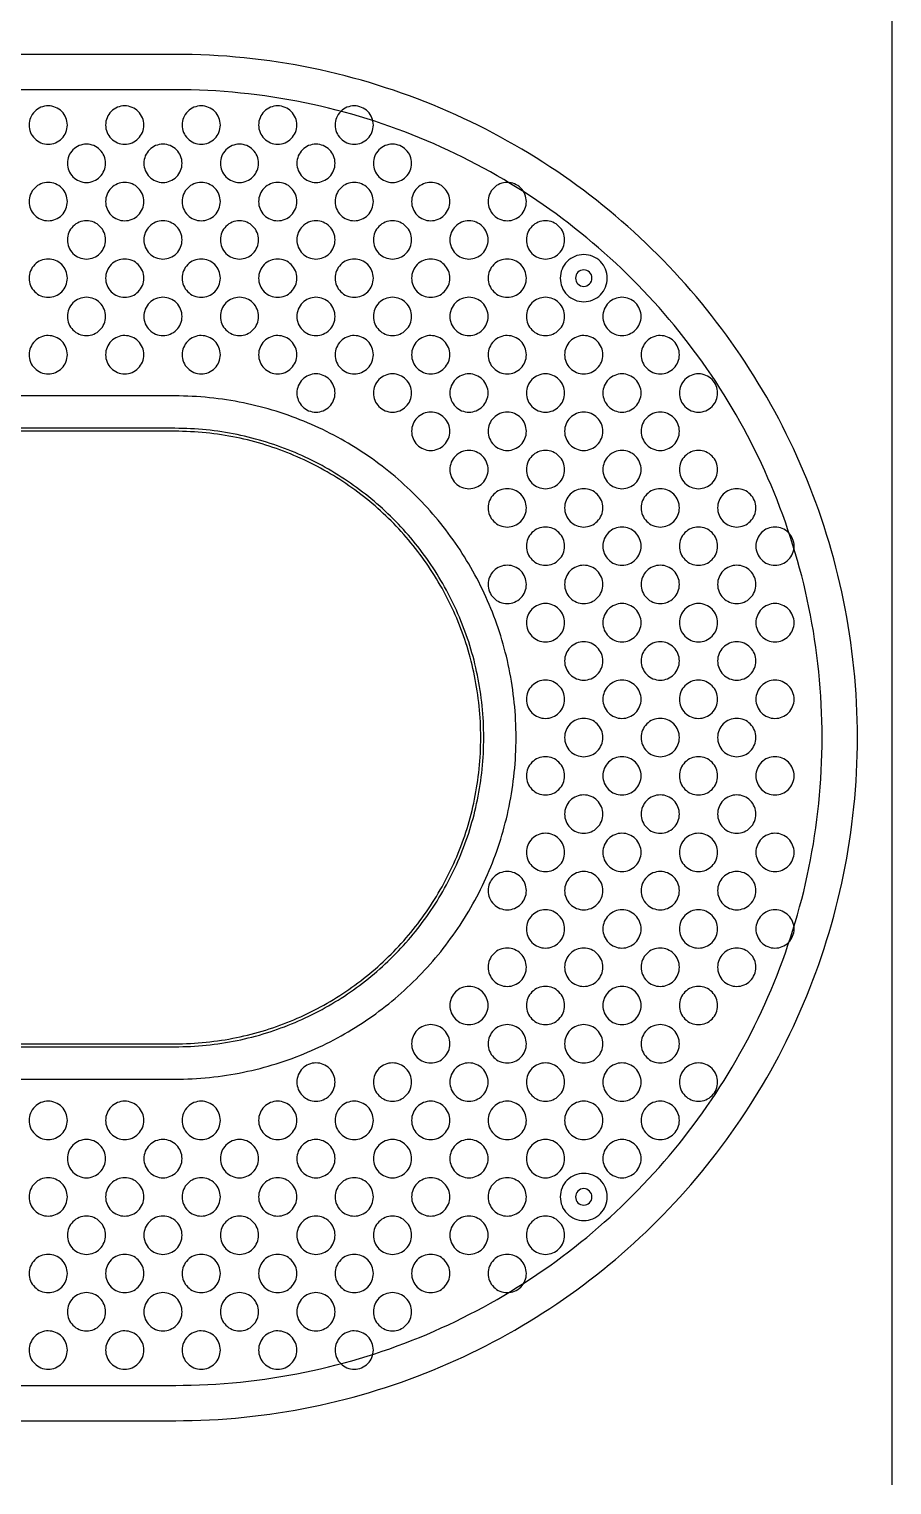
# Model space of a CAD drawing. Extents: x 1 to 174, y -78 to 96.
# Drawn here: x 19.4 to 37.72, y -0.3 to 30.6 of the extents above; entities that cross this region are included whole.
import ezdxf

# ---------------------------------------------------------------- set-up
doc = ezdxf.new("R2010")
doc.units = 0
doc.layers.add('LAYER_1', color=7, linetype='CONTINUOUS')
doc.layers.add('MOUNTINGHOLES', color=1, linetype='CONTINUOUS')

msp = doc.modelspace()

# ---------------------------------------------------------------- linework, layer by layer
at = {"layer": 'LAYER_1'}
for points in [[(15.464, 1.062), (22.515, 1.062), (22.675, 1.063), (22.86, 1.066), (23.044, 1.072), (23.229, 1.08), (23.413, 1.091), (23.596, 1.103), (23.779, 1.119), (23.962, 1.136), (24.144, 1.156), (24.326, 1.178), (24.507, 1.202), (24.687, 1.228), (24.867, 1.257), (25.047, 1.288), (25.225, 1.321), (25.403, 1.356), (25.58, 1.393), (25.757, 1.433), (25.932, 1.475), (26.107, 1.518), (26.281, 1.564), (26.454, 1.612), (26.627, 1.662), (26.798, 1.715), (26.969, 1.769), (27.138, 1.825), (27.307, 1.883), (27.475, 1.944), (27.642, 2.006), (27.807, 2.07), (27.972, 2.136), (28.136, 2.204), (28.298, 2.274), (28.46, 2.346), (28.621, 2.42), (28.78, 2.495), (28.938, 2.573), (29.095, 2.652), (29.251, 2.733), (29.406, 2.816), (29.56, 2.901), (29.713, 2.987), (29.864, 3.076), (30.014, 3.166), (30.163, 3.257), (30.31, 3.351), (30.457, 3.446), (30.602, 3.543), (30.746, 3.641), (30.888, 3.741), (31.03, 3.843), (31.17, 3.946), (31.308, 4.051), (31.445, 4.158), (31.581, 4.266), (31.716, 4.376), (31.849, 4.487), (31.981, 4.6), (32.111, 4.714), (32.24, 4.83), (32.368, 4.947), (32.494, 5.066), (32.619, 5.187), (32.742, 5.308), (32.864, 5.432), (32.985, 5.557), (33.103, 5.683), (33.221, 5.81), (33.337, 5.939), (33.451, 6.07), (33.564, 6.202), (33.675, 6.335), (33.785, 6.469), (33.893, 6.605), (34, 6.743), (34.105, 6.881), (34.208, 7.021), (34.31, 7.162), (34.41, 7.305), (34.508, 7.449), (34.605, 7.594), (34.7, 7.74), (34.793, 7.888), (34.885, 8.037), (34.975, 8.187), (35.063, 8.338), (35.15, 8.491), (35.235, 8.645), (35.317, 8.799), (35.399, 8.955), (35.478, 9.113), (35.555, 9.271), (35.631, 9.43), (35.705, 9.591), (35.777, 9.752), (35.847, 9.915), (35.915, 10.079), (35.981, 10.244), (36.045, 10.409), (36.107, 10.576), (36.167, 10.744), (36.226, 10.913), (36.282, 11.082), (36.336, 11.253), (36.388, 11.424), (36.438, 11.597), (36.486, 11.77), (36.532, 11.944), (36.576, 12.119), (36.618, 12.294), (36.657, 12.471), (36.695, 12.648), (36.73, 12.826), (36.763, 13.004), (36.794, 13.184), (36.823, 13.363), (36.849, 13.544), (36.873, 13.725), (36.895, 13.907), (36.915, 14.089), (36.932, 14.271), (36.947, 14.455), (36.96, 14.638), (36.971, 14.822), (36.979, 15.007), (36.985, 15.191), (36.988, 15.376), (36.989, 15.562), (36.988, 15.747), (36.985, 15.932), (36.979, 16.117), (36.971, 16.301), (36.96, 16.485), (36.947, 16.669), (36.932, 16.852), (36.915, 17.034), (36.895, 17.217), (36.873, 17.398), (36.849, 17.579), (36.823, 17.76), (36.794, 17.94), (36.763, 18.119), (36.73, 18.298), (36.695, 18.475), (36.657, 18.653), (36.618, 18.829), (36.576, 19.005), (36.532, 19.179), (36.486, 19.354), (36.438, 19.527), (36.388, 19.699), (36.336, 19.871), (36.282, 20.041), (36.226, 20.211), (36.167, 20.379), (36.107, 20.547), (36.045, 20.714), (35.981, 20.88), (35.915, 21.044), (35.847, 21.208), (35.777, 21.371), (35.705, 21.532), (35.631, 21.693), (35.555, 21.852), (35.478, 22.011), (35.399, 22.168), (35.317, 22.324), (35.235, 22.479), (35.15, 22.632), (35.063, 22.785), (34.975, 22.936), (34.885, 23.086), (34.793, 23.235), (34.7, 23.383), (34.605, 23.529), (34.508, 23.674), (34.41, 23.818), (34.31, 23.961), (34.208, 24.102), (34.105, 24.242), (34, 24.381), (33.893, 24.518), (33.785, 24.654), (33.675, 24.788), (33.564, 24.922), (33.451, 25.053), (33.337, 25.184), (33.221, 25.313), (33.103, 25.441), (32.985, 25.567), (32.864, 25.691), (32.742, 25.815), (32.619, 25.937), (32.494, 26.057), (32.368, 26.176), (32.24, 26.293), (32.111, 26.409), (31.981, 26.524), (31.849, 26.636), (31.716, 26.748), (31.581, 26.857), (31.445, 26.965), (31.308, 27.072), (31.17, 27.177), (31.03, 27.28), (30.888, 27.382), (30.746, 27.482), (30.602, 27.581), (30.457, 27.677), (30.31, 27.773), (30.163, 27.866), (30.014, 27.958), (29.864, 28.048), (29.713, 28.136), (29.56, 28.222), (29.406, 28.307), (29.251, 28.39), (29.095, 28.471), (28.938, 28.55), (28.78, 28.628), (28.621, 28.703), (28.46, 28.777), (28.298, 28.849), (28.136, 28.919), (27.972, 28.987), (27.807, 29.053), (27.642, 29.117), (27.475, 29.18), (27.307, 29.24), (27.138, 29.298), (26.969, 29.354), (26.798, 29.409), (26.627, 29.461), (26.454, 29.511), (26.281, 29.559), (26.107, 29.605), (25.932, 29.649), (25.757, 29.69), (25.58, 29.73), (25.403, 29.767), (25.225, 29.803), (25.047, 29.836), (24.867, 29.866), (24.687, 29.895), (24.507, 29.922), (24.326, 29.946), (24.144, 29.968), (23.962, 29.987), (23.779, 30.005), (23.596, 30.02), (23.413, 30.033), (23.229, 30.043), (23.044, 30.051), (22.86, 30.057), (22.675, 30.061), (22.515, 30.062), (15.464, 30.062)], [(15.466, 1.812), (22.512, 1.812), (22.665, 1.813), (22.841, 1.816), (23.016, 1.821), (23.191, 1.829), (23.365, 1.839), (23.539, 1.851), (23.713, 1.866), (23.886, 1.882), (24.059, 1.901), (24.231, 1.922), (24.403, 1.944), (24.574, 1.97), (24.745, 1.997), (24.915, 2.026), (25.084, 2.057), (25.253, 2.091), (25.421, 2.126), (25.588, 2.164), (25.754, 2.203), (25.92, 2.245), (26.085, 2.288), (26.249, 2.334), (26.413, 2.381), (26.575, 2.431), (26.737, 2.482), (26.898, 2.536), (27.058, 2.591), (27.217, 2.648), (27.375, 2.707), (27.532, 2.768), (27.688, 2.83), (27.844, 2.895), (27.998, 2.961), (28.151, 3.03), (28.303, 3.099), (28.454, 3.171), (28.604, 3.245), (28.753, 3.32), (28.901, 3.397), (29.048, 3.475), (29.194, 3.556), (29.339, 3.638), (29.482, 3.721), (29.624, 3.807), (29.766, 3.894), (29.906, 3.982), (30.044, 4.072), (30.182, 4.164), (30.318, 4.257), (30.454, 4.352), (30.588, 4.449), (30.72, 4.547), (30.852, 4.646), (30.982, 4.747), (31.111, 4.85), (31.239, 4.954), (31.365, 5.06), (31.49, 5.167), (31.614, 5.275), (31.736, 5.385), (31.857, 5.496), (31.977, 5.609), (32.095, 5.723), (32.212, 5.839), (32.328, 5.956), (32.442, 6.074), (32.554, 6.194), (32.666, 6.315), (32.776, 6.437), (32.884, 6.561), (32.991, 6.686), (33.097, 6.812), (33.201, 6.94), (33.303, 7.069), (33.404, 7.199), (33.504, 7.33), (33.602, 7.463), (33.698, 7.597), (33.793, 7.732), (33.887, 7.869), (33.979, 8.006), (34.069, 8.145), (34.157, 8.285), (34.244, 8.426), (34.33, 8.569), (34.413, 8.712), (34.495, 8.857), (34.575, 9.003), (34.654, 9.149), (34.731, 9.297), (34.806, 9.446), (34.88, 9.596), (34.951, 9.748), (35.021, 9.9), (35.089, 10.053), (35.156, 10.207), (35.22, 10.362), (35.283, 10.519), (35.344, 10.676), (35.403, 10.834), (35.46, 10.993), (35.515, 11.153), (35.569, 11.314), (35.62, 11.475), (35.669, 11.638), (35.717, 11.801), (35.762, 11.966), (35.806, 12.131), (35.848, 12.296), (35.887, 12.463), (35.925, 12.63), (35.96, 12.798), (35.994, 12.967), (36.025, 13.136), (36.054, 13.306), (36.081, 13.477), (36.106, 13.648), (36.129, 13.82), (36.15, 13.992), (36.169, 14.165), (36.185, 14.338), (36.199, 14.511), (36.212, 14.686), (36.222, 14.86), (36.229, 15.035), (36.235, 15.21), (36.238, 15.386), (36.239, 15.562), (36.238, 15.737), (36.235, 15.913), (36.229, 16.088), (36.222, 16.263), (36.212, 16.438), (36.199, 16.612), (36.185, 16.785), (36.169, 16.959), (36.15, 17.131), (36.129, 17.304), (36.106, 17.475), (36.081, 17.647), (36.054, 17.817), (36.025, 17.987), (35.994, 18.156), (35.96, 18.325), (35.925, 18.493), (35.887, 18.66), (35.848, 18.827), (35.806, 18.993), (35.762, 19.158), (35.717, 19.322), (35.669, 19.485), (35.62, 19.648), (35.569, 19.809), (35.515, 19.97), (35.46, 20.13), (35.403, 20.289), (35.344, 20.447), (35.283, 20.605), (35.22, 20.761), (35.156, 20.916), (35.089, 21.07), (35.021, 21.223), (34.951, 21.376), (34.88, 21.527), (34.806, 21.677), (34.731, 21.826), (34.654, 21.974), (34.575, 22.121), (34.495, 22.266), (34.413, 22.411), (34.33, 22.555), (34.244, 22.697), (34.157, 22.838), (34.069, 22.978), (33.979, 23.117), (33.887, 23.254), (33.793, 23.391), (33.698, 23.526), (33.602, 23.66), (33.504, 23.793), (33.404, 23.924), (33.303, 24.054), (33.201, 24.183), (33.097, 24.311), (32.991, 24.437), (32.884, 24.562), (32.776, 24.686), (32.666, 24.808), (32.554, 24.929), (32.442, 25.049), (32.328, 25.167), (32.212, 25.284), (32.095, 25.4), (31.977, 25.514), (31.857, 25.627), (31.736, 25.738), (31.614, 25.848), (31.49, 25.957), (31.365, 26.064), (31.239, 26.169), (31.111, 26.273), (30.982, 26.376), (30.852, 26.477), (30.72, 26.576), (30.588, 26.674), (30.454, 26.771), (30.318, 26.866), (30.182, 26.959), (30.044, 27.051), (29.906, 27.141), (29.766, 27.23), (29.624, 27.317), (29.482, 27.402), (29.339, 27.486), (29.194, 27.568), (29.048, 27.648), (28.901, 27.727), (28.753, 27.803), (28.604, 27.879), (28.454, 27.952), (28.303, 28.024), (28.151, 28.094), (27.998, 28.162), (27.844, 28.228), (27.688, 28.293), (27.532, 28.355), (27.375, 28.416), (27.217, 28.475), (27.058, 28.532), (26.898, 28.588), (26.737, 28.641), (26.575, 28.692), (26.413, 28.742), (26.249, 28.789), (26.085, 28.835), (25.92, 28.878), (25.754, 28.92), (25.588, 28.96), (25.421, 28.997), (25.253, 29.033), (25.084, 29.066), (24.915, 29.097), (24.745, 29.127), (24.574, 29.154), (24.403, 29.179), (24.231, 29.202), (24.059, 29.222), (23.886, 29.241), (23.713, 29.258), (23.539, 29.272), (23.365, 29.284), (23.191, 29.294), (23.016, 29.302), (22.841, 29.307), (22.665, 29.311), (22.512, 29.312), (15.466, 29.312)], [(15.487, 8.312), (22.492, 8.312), (22.583, 8.312), (22.676, 8.314), (22.769, 8.317), (22.862, 8.321), (22.954, 8.326), (23.046, 8.333), (23.138, 8.34), (23.23, 8.349), (23.321, 8.359), (23.412, 8.37), (23.502, 8.382), (23.592, 8.395), (23.682, 8.409), (23.772, 8.425), (23.861, 8.441), (23.95, 8.459), (24.038, 8.478), (24.126, 8.497), (24.213, 8.518), (24.301, 8.54), (24.387, 8.563), (24.474, 8.587), (24.559, 8.612), (24.645, 8.638), (24.73, 8.665), (24.814, 8.693), (24.898, 8.722), (24.982, 8.752), (25.065, 8.783), (25.148, 8.815), (25.23, 8.848), (25.311, 8.882), (25.393, 8.917), (25.473, 8.952), (25.553, 8.989), (25.633, 9.027), (25.712, 9.066), (25.79, 9.105), (25.868, 9.146), (25.946, 9.187), (26.022, 9.229), (26.098, 9.273), (26.174, 9.317), (26.249, 9.362), (26.324, 9.408), (26.397, 9.454), (26.471, 9.502), (26.543, 9.55), (26.615, 9.6), (26.687, 9.65), (26.757, 9.701), (26.827, 9.752), (26.897, 9.805), (26.966, 9.858), (27.034, 9.912), (27.101, 9.967), (27.168, 10.023), (27.234, 10.08), (27.299, 10.137), (27.364, 10.195), (27.428, 10.254), (27.491, 10.314), (27.554, 10.374), (27.616, 10.435), (27.677, 10.497), (27.737, 10.559), (27.797, 10.623), (27.856, 10.687), (27.914, 10.751), (27.971, 10.817), (28.028, 10.883), (28.083, 10.95), (28.138, 11.017), (28.193, 11.085), (28.246, 11.154), (28.299, 11.223), (28.35, 11.293), (28.401, 11.364), (28.451, 11.436), (28.501, 11.508), (28.549, 11.58), (28.597, 11.653), (28.643, 11.727), (28.689, 11.802), (28.734, 11.877), (28.778, 11.952), (28.821, 12.029), (28.864, 12.105), (28.905, 12.183), (28.946, 12.261), (28.985, 12.339), (29.024, 12.418), (29.062, 12.498), (29.098, 12.578), (29.134, 12.658), (29.169, 12.739), (29.203, 12.821), (29.236, 12.903), (29.268, 12.986), (29.299, 13.069), (29.329, 13.152), (29.358, 13.236), (29.386, 13.321), (29.413, 13.406), (29.439, 13.491), (29.464, 13.577), (29.488, 13.664), (29.511, 13.75), (29.533, 13.837), (29.554, 13.925), (29.573, 14.013), (29.592, 14.101), (29.61, 14.19), (29.626, 14.279), (29.641, 14.369), (29.656, 14.458), (29.669, 14.549), (29.681, 14.639), (29.692, 14.73), (29.702, 14.821), (29.711, 14.913), (29.718, 15.005), (29.725, 15.097), (29.73, 15.189), (29.734, 15.282), (29.737, 15.375), (29.739, 15.468), (29.739, 15.562), (29.739, 15.655), (29.737, 15.748), (29.734, 15.841), (29.73, 15.934), (29.725, 16.027), (29.718, 16.119), (29.711, 16.21), (29.702, 16.302), (29.692, 16.393), (29.681, 16.484), (29.669, 16.575), (29.656, 16.665), (29.641, 16.755), (29.626, 16.844), (29.61, 16.933), (29.592, 17.022), (29.573, 17.11), (29.554, 17.198), (29.533, 17.286), (29.511, 17.373), (29.488, 17.46), (29.464, 17.546), (29.439, 17.632), (29.413, 17.717), (29.386, 17.802), (29.358, 17.887), (29.329, 17.971), (29.299, 18.054), (29.268, 18.138), (29.236, 18.22), (29.203, 18.302), (29.169, 18.384), (29.134, 18.465), (29.098, 18.546), (29.062, 18.626), (29.024, 18.705), (28.985, 18.784), (28.946, 18.863), (28.905, 18.941), (28.864, 19.018), (28.821, 19.095), (28.778, 19.171), (28.734, 19.247), (28.689, 19.322), (28.643, 19.396), (28.597, 19.47), (28.549, 19.543), (28.501, 19.616), (28.451, 19.688), (28.401, 19.759), (28.35, 19.83), (28.299, 19.9), (28.246, 19.969), (28.193, 20.038), (28.138, 20.106), (28.083, 20.174), (28.028, 20.24), (27.971, 20.306), (27.914, 20.372), (27.856, 20.437), (27.797, 20.501), (27.737, 20.564), (27.677, 20.626), (27.616, 20.688), (27.554, 20.749), (27.491, 20.81), (27.428, 20.869), (27.364, 20.928), (27.299, 20.986), (27.234, 21.043), (27.168, 21.1), (27.101, 21.156), (27.034, 21.211), (26.966, 21.265), (26.897, 21.318), (26.827, 21.371), (26.757, 21.423), (26.687, 21.474), (26.615, 21.524), (26.543, 21.573), (26.471, 21.621), (26.397, 21.669), (26.324, 21.716), (26.249, 21.762), (26.174, 21.807), (26.098, 21.851), (26.022, 21.894), (25.946, 21.936), (25.868, 21.978), (25.79, 22.018), (25.712, 22.058), (25.633, 22.096), (25.553, 22.134), (25.473, 22.171), (25.393, 22.207), (25.311, 22.242), (25.23, 22.276), (25.148, 22.308), (25.065, 22.34), (24.982, 22.371), (24.898, 22.402), (24.814, 22.431), (24.73, 22.459), (24.645, 22.486), (24.559, 22.512), (24.474, 22.537), (24.387, 22.56), (24.301, 22.583), (24.213, 22.605), (24.126, 22.626), (24.038, 22.646), (23.95, 22.664), (23.861, 22.682), (23.772, 22.698), (23.682, 22.714), (23.592, 22.728), (23.502, 22.741), (23.412, 22.753), (23.321, 22.764), (23.23, 22.774), (23.138, 22.783), (23.046, 22.791), (22.954, 22.797), (22.862, 22.802), (22.769, 22.806), (22.676, 22.809), (22.583, 22.811), (22.492, 22.812), (15.487, 22.812)], [(15.489, 8.999), (22.489, 8.999), (22.574, 8.999), (22.659, 9.001), (22.743, 9.003), (22.827, 9.007), (22.911, 9.012), (22.994, 9.018), (23.077, 9.025), (23.16, 9.033), (23.243, 9.041), (23.325, 9.051), (23.407, 9.062), (23.489, 9.074), (23.57, 9.087), (23.651, 9.101), (23.732, 9.116), (23.812, 9.132), (23.892, 9.149), (23.971, 9.167), (24.051, 9.185), (24.129, 9.205), (24.208, 9.226), (24.286, 9.248), (24.364, 9.27), (24.441, 9.294), (24.518, 9.318), (24.594, 9.343), (24.67, 9.37), (24.746, 9.397), (24.821, 9.425), (24.896, 9.454), (24.97, 9.484), (25.044, 9.514), (25.117, 9.546), (25.19, 9.578), (25.263, 9.612), (25.335, 9.646), (25.406, 9.681), (25.477, 9.717), (25.548, 9.753), (25.618, 9.791), (25.687, 9.829), (25.756, 9.868), (25.824, 9.908), (25.892, 9.949), (25.96, 9.99), (26.027, 10.033), (26.093, 10.076), (26.159, 10.12), (26.224, 10.164), (26.288, 10.209), (26.353, 10.256), (26.416, 10.302), (26.479, 10.35), (26.541, 10.398), (26.603, 10.448), (26.664, 10.497), (26.724, 10.548), (26.784, 10.599), (26.843, 10.651), (26.902, 10.704), (26.96, 10.757), (27.017, 10.811), (27.074, 10.866), (27.13, 10.921), (27.185, 10.977), (27.24, 11.034), (27.294, 11.091), (27.347, 11.149), (27.4, 11.207), (27.452, 11.267), (27.503, 11.326), (27.554, 11.387), (27.603, 11.448), (27.652, 11.51), (27.701, 11.572), (27.748, 11.635), (27.795, 11.698), (27.841, 11.762), (27.887, 11.827), (27.931, 11.892), (27.975, 11.958), (28.018, 12.024), (28.061, 12.091), (28.102, 12.158), (28.143, 12.226), (28.183, 12.295), (28.222, 12.364), (28.26, 12.433), (28.298, 12.503), (28.334, 12.574), (28.37, 12.645), (28.405, 12.716), (28.439, 12.788), (28.472, 12.861), (28.505, 12.934), (28.536, 13.007), (28.567, 13.081), (28.597, 13.155), (28.626, 13.23), (28.654, 13.305), (28.681, 13.381), (28.707, 13.457), (28.733, 13.533), (28.757, 13.61), (28.781, 13.687), (28.803, 13.765), (28.825, 13.843), (28.846, 13.921), (28.865, 14), (28.884, 14.08), (28.902, 14.159), (28.919, 14.239), (28.935, 14.319), (28.95, 14.4), (28.964, 14.481), (28.977, 14.562), (28.989, 14.644), (28.999, 14.726), (29.009, 14.808), (29.018, 14.891), (29.026, 14.974), (29.033, 15.057), (29.039, 15.14), (29.044, 15.224), (29.047, 15.308), (29.05, 15.392), (29.052, 15.477), (29.052, 15.562), (29.052, 15.646), (29.05, 15.731), (29.047, 15.815), (29.044, 15.899), (29.039, 15.983), (29.033, 16.067), (29.026, 16.15), (29.018, 16.233), (29.009, 16.315), (28.999, 16.397), (28.989, 16.479), (28.977, 16.561), (28.964, 16.642), (28.95, 16.723), (28.935, 16.804), (28.919, 16.884), (28.902, 16.964), (28.884, 17.044), (28.865, 17.123), (28.846, 17.202), (28.825, 17.28), (28.803, 17.358), (28.781, 17.436), (28.757, 17.513), (28.733, 17.59), (28.707, 17.667), (28.681, 17.743), (28.654, 17.818), (28.626, 17.893), (28.597, 17.968), (28.567, 18.042), (28.536, 18.116), (28.505, 18.19), (28.472, 18.263), (28.439, 18.335), (28.405, 18.407), (28.37, 18.478), (28.334, 18.549), (28.298, 18.62), (28.26, 18.69), (28.222, 18.759), (28.183, 18.828), (28.143, 18.897), (28.102, 18.965), (28.061, 19.032), (28.018, 19.099), (27.975, 19.165), (27.931, 19.231), (27.887, 19.296), (27.841, 19.361), (27.795, 19.425), (27.748, 19.488), (27.701, 19.551), (27.652, 19.614), (27.603, 19.675), (27.554, 19.736), (27.503, 19.797), (27.452, 19.857), (27.4, 19.916), (27.347, 19.974), (27.294, 20.032), (27.24, 20.09), (27.185, 20.146), (27.13, 20.202), (27.074, 20.258), (27.017, 20.312), (26.96, 20.366), (26.902, 20.42), (26.843, 20.472), (26.784, 20.524), (26.724, 20.575), (26.664, 20.626), (26.603, 20.676), (26.541, 20.725), (26.479, 20.773), (26.416, 20.821), (26.353, 20.868), (26.288, 20.914), (26.224, 20.959), (26.159, 21.004), (26.093, 21.048), (26.027, 21.091), (25.96, 21.133), (25.892, 21.174), (25.824, 21.215), (25.756, 21.255), (25.687, 21.294), (25.618, 21.332), (25.548, 21.37), (25.477, 21.407), (25.406, 21.442), (25.335, 21.477), (25.263, 21.512), (25.19, 21.545), (25.117, 21.577), (25.044, 21.609), (24.97, 21.64), (24.896, 21.669), (24.821, 21.698), (24.746, 21.726), (24.67, 21.754), (24.594, 21.78), (24.518, 21.805), (24.441, 21.83), (24.364, 21.853), (24.286, 21.876), (24.208, 21.897), (24.129, 21.918), (24.051, 21.938), (23.971, 21.957), (23.892, 21.974), (23.812, 21.991), (23.732, 22.007), (23.651, 22.022), (23.57, 22.036), (23.489, 22.049), (23.407, 22.061), (23.325, 22.072), (23.243, 22.082), (23.16, 22.091), (23.077, 22.099), (22.994, 22.105), (22.911, 22.111), (22.827, 22.116), (22.743, 22.12), (22.659, 22.122), (22.574, 22.124), (22.489, 22.125), (15.489, 22.125)], [(15.489, 9.062), (22.489, 9.062), (22.573, 9.062), (22.657, 9.064), (22.74, 9.066), (22.824, 9.07), (22.907, 9.075), (22.989, 9.081), (23.072, 9.087), (23.154, 9.095), (23.236, 9.104), (23.317, 9.114), (23.398, 9.125), (23.479, 9.137), (23.56, 9.149), (23.64, 9.163), (23.72, 9.178), (23.799, 9.194), (23.878, 9.21), (23.957, 9.228), (24.036, 9.247), (24.114, 9.266), (24.191, 9.287), (24.269, 9.308), (24.346, 9.331), (24.422, 9.354), (24.498, 9.378), (24.574, 9.403), (24.649, 9.429), (24.724, 9.456), (24.799, 9.484), (24.873, 9.512), (24.946, 9.542), (25.019, 9.572), (25.092, 9.604), (25.164, 9.636), (25.236, 9.669), (25.307, 9.703), (25.378, 9.737), (25.448, 9.773), (25.518, 9.809), (25.587, 9.846), (25.656, 9.884), (25.725, 9.923), (25.792, 9.962), (25.86, 10.003), (25.926, 10.044), (25.993, 10.086), (26.058, 10.128), (26.123, 10.172), (26.188, 10.216), (26.252, 10.261), (26.315, 10.307), (26.378, 10.353), (26.441, 10.4), (26.502, 10.448), (26.563, 10.497), (26.624, 10.546), (26.684, 10.596), (26.743, 10.647), (26.802, 10.698), (26.86, 10.75), (26.917, 10.803), (26.974, 10.856), (27.03, 10.911), (27.085, 10.965), (27.14, 11.021), (27.194, 11.077), (27.248, 11.134), (27.301, 11.191), (27.353, 11.249), (27.404, 11.308), (27.455, 11.367), (27.505, 11.427), (27.554, 11.488), (27.603, 11.549), (27.651, 11.61), (27.698, 11.673), (27.744, 11.735), (27.79, 11.799), (27.835, 11.863), (27.879, 11.927), (27.923, 11.993), (27.965, 12.058), (28.007, 12.124), (28.048, 12.191), (28.088, 12.258), (28.128, 12.326), (28.167, 12.395), (28.205, 12.463), (28.242, 12.533), (28.278, 12.602), (28.314, 12.673), (28.348, 12.744), (28.382, 12.815), (28.415, 12.887), (28.447, 12.959), (28.478, 13.032), (28.509, 13.105), (28.538, 13.178), (28.567, 13.252), (28.595, 13.327), (28.622, 13.402), (28.648, 13.477), (28.673, 13.553), (28.697, 13.629), (28.72, 13.705), (28.743, 13.782), (28.764, 13.859), (28.785, 13.937), (28.804, 14.015), (28.823, 14.094), (28.84, 14.172), (28.857, 14.252), (28.873, 14.331), (28.888, 14.411), (28.901, 14.491), (28.914, 14.572), (28.926, 14.653), (28.937, 14.734), (28.947, 14.815), (28.956, 14.897), (28.963, 14.979), (28.97, 15.062), (28.976, 15.144), (28.981, 15.227), (28.984, 15.31), (28.987, 15.394), (28.989, 15.478), (28.989, 15.562), (28.989, 15.646), (28.987, 15.729), (28.984, 15.813), (28.981, 15.896), (28.976, 15.979), (28.97, 16.062), (28.963, 16.144), (28.956, 16.226), (28.947, 16.308), (28.937, 16.389), (28.926, 16.471), (28.914, 16.552), (28.901, 16.632), (28.888, 16.712), (28.873, 16.792), (28.857, 16.872), (28.84, 16.951), (28.823, 17.03), (28.804, 17.108), (28.785, 17.186), (28.764, 17.264), (28.743, 17.341), (28.72, 17.418), (28.697, 17.495), (28.673, 17.571), (28.648, 17.646), (28.622, 17.722), (28.595, 17.797), (28.567, 17.871), (28.538, 17.945), (28.509, 18.019), (28.478, 18.092), (28.447, 18.164), (28.415, 18.237), (28.382, 18.308), (28.348, 18.38), (28.314, 18.45), (28.278, 18.521), (28.242, 18.591), (28.205, 18.66), (28.167, 18.729), (28.128, 18.797), (28.088, 18.865), (28.048, 18.932), (28.007, 18.999), (27.965, 19.065), (27.923, 19.131), (27.879, 19.196), (27.835, 19.26), (27.79, 19.324), (27.744, 19.388), (27.698, 19.451), (27.651, 19.513), (27.603, 19.575), (27.554, 19.636), (27.505, 19.696), (27.455, 19.756), (27.404, 19.815), (27.353, 19.874), (27.301, 19.932), (27.248, 19.989), (27.194, 20.046), (27.14, 20.102), (27.085, 20.158), (27.03, 20.213), (26.974, 20.267), (26.917, 20.32), (26.86, 20.373), (26.802, 20.425), (26.743, 20.477), (26.684, 20.527), (26.624, 20.577), (26.563, 20.627), (26.502, 20.675), (26.441, 20.723), (26.378, 20.77), (26.315, 20.817), (26.252, 20.862), (26.188, 20.907), (26.123, 20.952), (26.058, 20.995), (25.993, 21.038), (25.926, 21.079), (25.86, 21.121), (25.792, 21.161), (25.725, 21.2), (25.656, 21.239), (25.587, 21.277), (25.518, 21.314), (25.448, 21.351), (25.378, 21.386), (25.307, 21.421), (25.236, 21.454), (25.164, 21.487), (25.092, 21.52), (25.019, 21.551), (24.946, 21.581), (24.873, 21.611), (24.799, 21.639), (24.724, 21.667), (24.649, 21.694), (24.574, 21.72), (24.498, 21.745), (24.422, 21.769), (24.346, 21.793), (24.269, 21.815), (24.191, 21.836), (24.114, 21.857), (24.036, 21.877), (23.957, 21.895), (23.878, 21.913), (23.799, 21.93), (23.72, 21.945), (23.64, 21.96), (23.56, 21.974), (23.479, 21.987), (23.398, 21.999), (23.317, 22.009), (23.236, 22.019), (23.154, 22.028), (23.072, 22.036), (22.989, 22.043), (22.907, 22.048), (22.824, 22.053), (22.74, 22.057), (22.657, 22.06), (22.573, 22.061), (22.489, 22.062), (15.489, 22.062)]]:
    msp.add_lwpolyline(points, dxfattribs=at)
for points in [[(20.208, 28.562, 0.414214), (19.802, 28.968, 0.414214), (19.395, 28.562, 0.414214), (19.802, 28.155, 0.414214)], [(21.833, 28.562, 0.414214), (21.427, 28.968, 0.414214), (21.02, 28.562, 0.414214), (21.427, 28.155, 0.414214)], [(23.458, 28.562, 0.414214), (23.052, 28.968, 0.414214), (22.645, 28.562, 0.414214), (23.052, 28.155, 0.414214)], [(25.083, 28.562, 0.414214), (24.677, 28.968, 0.414214), (24.27, 28.562, 0.414214), (24.677, 28.155, 0.414214)], [(26.708, 28.562, 0.414214), (26.302, 28.968, 0.414214), (25.895, 28.562, 0.414214), (26.302, 28.155, 0.414214)], [(21.02, 27.749, 0.414214), (20.614, 28.155, 0.414214), (20.208, 27.749, 0.414214), (20.614, 27.343, 0.414214)], [(22.645, 27.749, 0.414214), (22.239, 28.155, 0.414214), (21.833, 27.749, 0.414214), (22.239, 27.343, 0.414214)], [(24.27, 27.749, 0.414214), (23.864, 28.155, 0.414214), (23.458, 27.749, 0.414214), (23.864, 27.343, 0.414214)], [(25.895, 27.749, 0.414214), (25.489, 28.155, 0.414214), (25.083, 27.749, 0.414214), (25.489, 27.343, 0.414214)], [(27.52, 27.749, 0.414214), (27.114, 28.155, 0.414214), (26.708, 27.749, 0.414214), (27.114, 27.343, 0.414214)], [(20.208, 26.937, 0.414214), (19.802, 27.343, 0.414214), (19.395, 26.937, 0.414214), (19.802, 26.53, 0.414214)], [(21.833, 26.937, 0.414214), (21.427, 27.343, 0.414214), (21.02, 26.937, 0.414214), (21.427, 26.53, 0.414214)], [(23.458, 26.937, 0.414214), (23.052, 27.343, 0.414214), (22.645, 26.937, 0.414214), (23.052, 26.53, 0.414214)], [(25.083, 26.937, 0.414214), (24.677, 27.343, 0.414214), (24.27, 26.937, 0.414214), (24.677, 26.53, 0.414214)], [(26.708, 26.937, 0.414214), (26.302, 27.343, 0.414214), (25.895, 26.937, 0.414214), (26.302, 26.53, 0.414214)], [(28.333, 26.937, 0.414214), (27.927, 27.343, 0.414214), (27.52, 26.937, 0.414214), (27.927, 26.53, 0.414214)], [(29.958, 26.937, 0.414214), (29.552, 27.343, 0.414214), (29.145, 26.937, 0.414214), (29.552, 26.53, 0.414214)], [(21.02, 26.124, 0.414214), (20.614, 26.53, 0.414214), (20.208, 26.124, 0.414214), (20.614, 25.718, 0.414214)], [(22.645, 26.124, 0.414214), (22.239, 26.53, 0.414214), (21.833, 26.124, 0.414214), (22.239, 25.718, 0.414214)], [(24.27, 26.124, 0.414214), (23.864, 26.53, 0.414214), (23.458, 26.124, 0.414214), (23.864, 25.718, 0.414214)], [(25.895, 26.124, 0.414214), (25.489, 26.53, 0.414214), (25.083, 26.124, 0.414214), (25.489, 25.718, 0.414214)], [(27.52, 26.124, 0.414214), (27.114, 26.53, 0.414214), (26.708, 26.124, 0.414214), (27.114, 25.718, 0.414214)], [(29.145, 26.124, 0.414214), (28.739, 26.53, 0.414214), (28.333, 26.124, 0.414214), (28.739, 25.718, 0.414214)], [(30.77, 26.124, 0.414214), (30.364, 26.53, 0.414214), (29.958, 26.124, 0.414214), (30.364, 25.718, 0.414214)], [(20.208, 25.312, 0.414214), (19.802, 25.718, 0.414214), (19.395, 25.312, 0.414214), (19.802, 24.905, 0.414214)], [(21.833, 25.312, 0.414214), (21.427, 25.718, 0.414214), (21.02, 25.312, 0.414214), (21.427, 24.905, 0.414214)], [(23.458, 25.312, 0.414214), (23.052, 25.718, 0.414214), (22.645, 25.312, 0.414214), (23.052, 24.905, 0.414214)], [(25.083, 25.312, 0.414214), (24.677, 25.718, 0.414214), (24.27, 25.312, 0.414214), (24.677, 24.905, 0.414214)], [(26.708, 25.312, 0.414214), (26.302, 25.718, 0.414214), (25.895, 25.312, 0.414214), (26.302, 24.905, 0.414214)], [(28.333, 25.312, 0.414214), (27.927, 25.718, 0.414214), (27.52, 25.312, 0.414214), (27.927, 24.905, 0.414214)], [(29.958, 25.312, 0.414214), (29.552, 25.718, 0.414214), (29.145, 25.312, 0.414214), (29.552, 24.905, 0.414214)], [(21.02, 24.499, 0.414214), (20.614, 24.905, 0.414214), (20.208, 24.499, 0.414214), (20.614, 24.093, 0.414214)], [(22.645, 24.499, 0.414214), (22.239, 24.905, 0.414214), (21.833, 24.499, 0.414214), (22.239, 24.093, 0.414214)], [(24.27, 24.499, 0.414214), (23.864, 24.905, 0.414214), (23.458, 24.499, 0.414214), (23.864, 24.093, 0.414214)], [(25.895, 24.499, 0.414214), (25.489, 24.905, 0.414214), (25.083, 24.499, 0.414214), (25.489, 24.093, 0.414214)], [(27.52, 24.499, 0.414214), (27.114, 24.905, 0.414214), (26.708, 24.499, 0.414214), (27.114, 24.093, 0.414214)], [(29.145, 24.499, 0.414214), (28.739, 24.905, 0.414214), (28.333, 24.499, 0.414214), (28.739, 24.093, 0.414214)], [(30.77, 24.499, 0.414214), (30.364, 24.905, 0.414214), (29.958, 24.499, 0.414214), (30.364, 24.093, 0.414214)], [(32.395, 24.499, 0.414214), (31.989, 24.905, 0.414214), (31.583, 24.499, 0.414214), (31.989, 24.093, 0.414214)], [(20.208, 23.687, 0.414214), (19.802, 24.093, 0.414214), (19.395, 23.687, 0.414214), (19.802, 23.28, 0.414214)], [(21.833, 23.687, 0.414214), (21.427, 24.093, 0.414214), (21.02, 23.687, 0.414214), (21.427, 23.28, 0.414214)], [(23.458, 23.687, 0.414214), (23.052, 24.093, 0.414214), (22.645, 23.687, 0.414214), (23.052, 23.28, 0.414214)], [(25.083, 23.687, 0.414214), (24.677, 24.093, 0.414214), (24.27, 23.687, 0.414214), (24.677, 23.28, 0.414214)], [(26.708, 23.687, 0.414214), (26.302, 24.093, 0.414214), (25.895, 23.687, 0.414214), (26.302, 23.28, 0.414214)], [(28.333, 23.687, 0.414214), (27.927, 24.093, 0.414214), (27.52, 23.687, 0.414214), (27.927, 23.28, 0.414214)], [(29.958, 23.687, 0.414214), (29.552, 24.093, 0.414214), (29.145, 23.687, 0.414214), (29.552, 23.28, 0.414214)], [(31.583, 23.687, 0.414214), (31.177, 24.093, 0.414214), (30.77, 23.687, 0.414214), (31.177, 23.28, 0.414214)], [(33.208, 23.687, 0.414214), (32.802, 24.093, 0.414214), (32.395, 23.687, 0.414214), (32.802, 23.28, 0.414214)], [(25.895, 22.874, 0.414214), (25.489, 23.28, 0.414214), (25.083, 22.874, 0.414214), (25.489, 22.468, 0.414214)], [(27.52, 22.874, 0.414214), (27.114, 23.28, 0.414214), (26.708, 22.874, 0.414214), (27.114, 22.468, 0.414214)], [(29.145, 22.874, 0.414214), (28.739, 23.28, 0.414214), (28.333, 22.874, 0.414214), (28.739, 22.468, 0.414214)], [(30.77, 22.874, 0.414214), (30.364, 23.28, 0.414214), (29.958, 22.874, 0.414214), (30.364, 22.468, 0.414214)], [(32.395, 22.874, 0.414214), (31.989, 23.28, 0.414214), (31.583, 22.874, 0.414214), (31.989, 22.468, 0.414214)], [(34.02, 22.874, 0.414214), (33.614, 23.28, 0.414214), (33.208, 22.874, 0.414214), (33.614, 22.468, 0.414214)], [(28.333, 22.062, 0.414214), (27.927, 22.468, 0.414214), (27.52, 22.062, 0.414214), (27.927, 21.655, 0.414214)], [(29.958, 22.062, 0.414214), (29.552, 22.468, 0.414214), (29.145, 22.062, 0.414214), (29.552, 21.655, 0.414214)], [(31.583, 22.062, 0.414214), (31.177, 22.468, 0.414214), (30.77, 22.062, 0.414214), (31.177, 21.655, 0.414214)], [(33.208, 22.062, 0.414214), (32.802, 22.468, 0.414214), (32.395, 22.062, 0.414214), (32.802, 21.655, 0.414214)], [(29.145, 21.249, 0.414214), (28.739, 21.655, 0.414214), (28.333, 21.249, 0.414214), (28.739, 20.843, 0.414214)], [(30.77, 21.249, 0.414214), (30.364, 21.655, 0.414214), (29.958, 21.249, 0.414214), (30.364, 20.843, 0.414214)], [(32.395, 21.249, 0.414214), (31.989, 21.655, 0.414214), (31.583, 21.249, 0.414214), (31.989, 20.843, 0.414214)], [(34.02, 21.249, 0.414214), (33.614, 21.655, 0.414214), (33.208, 21.249, 0.414214), (33.614, 20.843, 0.414214)], [(29.958, 20.437, 0.414214), (29.552, 20.843, 0.414214), (29.145, 20.437, 0.414214), (29.552, 20.03, 0.414214)], [(31.583, 20.437, 0.414214), (31.177, 20.843, 0.414214), (30.77, 20.437, 0.414214), (31.177, 20.03, 0.414214)], [(33.208, 20.437, 0.414214), (32.802, 20.843, 0.414214), (32.395, 20.437, 0.414214), (32.802, 20.03, 0.414214)], [(34.833, 20.437, 0.414214), (34.427, 20.843, 0.414214), (34.02, 20.437, 0.414214), (34.427, 20.03, 0.414214)], [(30.77, 19.624, 0.414214), (30.364, 20.03, 0.414214), (29.958, 19.624, 0.414214), (30.364, 19.218, 0.414214)], [(32.395, 19.624, 0.414214), (31.989, 20.03, 0.414214), (31.583, 19.624, 0.414214), (31.989, 19.218, 0.414214)], [(34.02, 19.624, 0.414214), (33.614, 20.03, 0.414214), (33.208, 19.624, 0.414214), (33.614, 19.218, 0.414214)], [(35.645, 19.624, 0.414214), (35.239, 20.03, 0.414214), (34.833, 19.624, 0.414214), (35.239, 19.218, 0.414214)], [(29.958, 18.812, 0.414214), (29.552, 19.218, 0.414214), (29.145, 18.812, 0.414214), (29.552, 18.405, 0.414214)], [(31.583, 18.812, 0.414214), (31.177, 19.218, 0.414214), (30.77, 18.812, 0.414214), (31.177, 18.405, 0.414214)], [(33.208, 18.812, 0.414214), (32.802, 19.218, 0.414214), (32.395, 18.812, 0.414214), (32.802, 18.405, 0.414214)], [(34.833, 18.812, 0.414214), (34.427, 19.218, 0.414214), (34.02, 18.812, 0.414214), (34.427, 18.405, 0.414214)], [(30.77, 17.999, 0.414214), (30.364, 18.405, 0.414214), (29.958, 17.999, 0.414214), (30.364, 17.593, 0.414214)], [(32.395, 17.999, 0.414214), (31.989, 18.405, 0.414214), (31.583, 17.999, 0.414214), (31.989, 17.593, 0.414214)], [(34.02, 17.999, 0.414214), (33.614, 18.405, 0.414214), (33.208, 17.999, 0.414214), (33.614, 17.593, 0.414214)], [(35.645, 17.999, 0.414214), (35.239, 18.405, 0.414214), (34.833, 17.999, 0.414214), (35.239, 17.593, 0.414214)], [(31.583, 17.187, 0.414214), (31.177, 17.593, 0.414214), (30.77, 17.187, 0.414214), (31.177, 16.78, 0.414214)], [(33.208, 17.187, 0.414214), (32.802, 17.593, 0.414214), (32.395, 17.187, 0.414214), (32.802, 16.78, 0.414214)], [(34.833, 17.187, 0.414214), (34.427, 17.593, 0.414214), (34.02, 17.187, 0.414214), (34.427, 16.78, 0.414214)], [(30.77, 16.374, 0.414214), (30.364, 16.78, 0.414214), (29.958, 16.374, 0.414214), (30.364, 15.968, 0.414214)], [(32.395, 16.374, 0.414214), (31.989, 16.78, 0.414214), (31.583, 16.374, 0.414214), (31.989, 15.968, 0.414214)], [(34.02, 16.374, 0.414214), (33.614, 16.78, 0.414214), (33.208, 16.374, 0.414214), (33.614, 15.968, 0.414214)], [(35.645, 16.374, 0.414214), (35.239, 16.78, 0.414214), (34.833, 16.374, 0.414214), (35.239, 15.968, 0.414214)], [(31.583, 15.562, 0.414214), (31.177, 15.968, 0.414214), (30.77, 15.562, 0.414214), (31.177, 15.155, 0.414214)], [(33.208, 15.562, 0.414214), (32.802, 15.968, 0.414214), (32.395, 15.562, 0.414214), (32.802, 15.155, 0.414214)], [(34.833, 15.562, 0.414214), (34.427, 15.968, 0.414214), (34.02, 15.562, 0.414214), (34.427, 15.155, 0.414214)], [(30.77, 14.749, 0.414214), (30.364, 15.155, 0.414214), (29.958, 14.749, 0.414214), (30.364, 14.343, 0.414214)], [(32.395, 14.749, 0.414214), (31.989, 15.155, 0.414214), (31.583, 14.749, 0.414214), (31.989, 14.343, 0.414214)], [(34.02, 14.749, 0.414214), (33.614, 15.155, 0.414214), (33.208, 14.749, 0.414214), (33.614, 14.343, 0.414214)], [(35.645, 14.749, 0.414214), (35.239, 15.155, 0.414214), (34.833, 14.749, 0.414214), (35.239, 14.343, 0.414214)], [(31.583, 13.937, 0.414214), (31.177, 14.343, 0.414214), (30.77, 13.937, 0.414214), (31.177, 13.53, 0.414214)], [(33.208, 13.937, 0.414214), (32.802, 14.343, 0.414214), (32.395, 13.937, 0.414214), (32.802, 13.53, 0.414214)], [(34.833, 13.937, 0.414214), (34.427, 14.343, 0.414214), (34.02, 13.937, 0.414214), (34.427, 13.53, 0.414214)], [(30.77, 13.124, 0.414214), (30.364, 13.53, 0.414214), (29.958, 13.124, 0.414214), (30.364, 12.718, 0.414214)], [(32.395, 13.124, 0.414214), (31.989, 13.53, 0.414214), (31.583, 13.124, 0.414214), (31.989, 12.718, 0.414214)], [(34.02, 13.124, 0.414214), (33.614, 13.53, 0.414214), (33.208, 13.124, 0.414214), (33.614, 12.718, 0.414214)], [(35.645, 13.124, 0.414214), (35.239, 13.53, 0.414214), (34.833, 13.124, 0.414214), (35.239, 12.718, 0.414214)], [(29.958, 12.312, 0.414214), (29.552, 12.718, 0.414214), (29.145, 12.312, 0.414214), (29.552, 11.905, 0.414214)], [(31.583, 12.312, 0.414214), (31.177, 12.718, 0.414214), (30.77, 12.312, 0.414214), (31.177, 11.905, 0.414214)], [(33.208, 12.312, 0.414214), (32.802, 12.718, 0.414214), (32.395, 12.312, 0.414214), (32.802, 11.905, 0.414214)], [(34.833, 12.312, 0.414214), (34.427, 12.718, 0.414214), (34.02, 12.312, 0.414214), (34.427, 11.905, 0.414214)], [(30.77, 11.499, 0.414214), (30.364, 11.905, 0.414214), (29.958, 11.499, 0.414214), (30.364, 11.093, 0.414214)], [(32.395, 11.499, 0.414214), (31.989, 11.905, 0.414214), (31.583, 11.499, 0.414214), (31.989, 11.093, 0.414214)], [(34.02, 11.499, 0.414214), (33.614, 11.905, 0.414214), (33.208, 11.499, 0.414214), (33.614, 11.093, 0.414214)], [(35.645, 11.499, 0.414214), (35.239, 11.905, 0.414214), (34.833, 11.499, 0.414214), (35.239, 11.093, 0.414214)], [(29.958, 10.687, 0.414214), (29.552, 11.093, 0.414214), (29.145, 10.687, 0.414214), (29.552, 10.28, 0.414214)], [(31.583, 10.687, 0.414214), (31.177, 11.093, 0.414214), (30.77, 10.687, 0.414214), (31.177, 10.28, 0.414214)], [(33.208, 10.687, 0.414214), (32.802, 11.093, 0.414214), (32.395, 10.687, 0.414214), (32.802, 10.28, 0.414214)], [(34.833, 10.687, 0.414214), (34.427, 11.093, 0.414214), (34.02, 10.687, 0.414214), (34.427, 10.28, 0.414214)], [(29.145, 9.874, 0.414214), (28.739, 10.28, 0.414214), (28.333, 9.874, 0.414214), (28.739, 9.468, 0.414214)], [(30.77, 9.874, 0.414214), (30.364, 10.28, 0.414214), (29.958, 9.874, 0.414214), (30.364, 9.468, 0.414214)], [(32.395, 9.874, 0.414214), (31.989, 10.28, 0.414214), (31.583, 9.874, 0.414214), (31.989, 9.468, 0.414214)], [(34.02, 9.874, 0.414214), (33.614, 10.28, 0.414214), (33.208, 9.874, 0.414214), (33.614, 9.468, 0.414214)], [(28.333, 9.062, 0.414214), (27.927, 9.468, 0.414214), (27.52, 9.062, 0.414214), (27.927, 8.655, 0.414214)], [(29.958, 9.062, 0.414214), (29.552, 9.468, 0.414214), (29.145, 9.062, 0.414214), (29.552, 8.655, 0.414214)], [(31.583, 9.062, 0.414214), (31.177, 9.468, 0.414214), (30.77, 9.062, 0.414214), (31.177, 8.655, 0.414214)], [(33.208, 9.062, 0.414214), (32.802, 9.468, 0.414214), (32.395, 9.062, 0.414214), (32.802, 8.655, 0.414214)], [(25.895, 8.249, 0.414214), (25.489, 8.655, 0.414214), (25.083, 8.249, 0.414214), (25.489, 7.843, 0.414214)], [(27.52, 8.249, 0.414214), (27.114, 8.655, 0.414214), (26.708, 8.249, 0.414214), (27.114, 7.843, 0.414214)], [(29.145, 8.249, 0.414214), (28.739, 8.655, 0.414214), (28.333, 8.249, 0.414214), (28.739, 7.843, 0.414214)], [(30.77, 8.249, 0.414214), (30.364, 8.655, 0.414214), (29.958, 8.249, 0.414214), (30.364, 7.843, 0.414214)], [(32.395, 8.249, 0.414214), (31.989, 8.655, 0.414214), (31.583, 8.249, 0.414214), (31.989, 7.843, 0.414214)], [(34.02, 8.249, 0.414214), (33.614, 8.655, 0.414214), (33.208, 8.249, 0.414214), (33.614, 7.843, 0.414214)], [(20.208, 7.437, 0.414214), (19.802, 7.843, 0.414214), (19.395, 7.437, 0.414214), (19.802, 7.03, 0.414214)], [(21.833, 7.437, 0.414214), (21.427, 7.843, 0.414214), (21.02, 7.437, 0.414214), (21.427, 7.03, 0.414214)], [(23.458, 7.437, 0.414214), (23.052, 7.843, 0.414214), (22.645, 7.437, 0.414214), (23.052, 7.03, 0.414214)], [(25.083, 7.437, 0.414214), (24.677, 7.843, 0.414214), (24.27, 7.437, 0.414214), (24.677, 7.03, 0.414214)], [(26.708, 7.437, 0.414214), (26.302, 7.843, 0.414214), (25.895, 7.437, 0.414214), (26.302, 7.03, 0.414214)], [(28.333, 7.437, 0.414214), (27.927, 7.843, 0.414214), (27.52, 7.437, 0.414214), (27.927, 7.03, 0.414214)], [(29.958, 7.437, 0.414214), (29.552, 7.843, 0.414214), (29.145, 7.437, 0.414214), (29.552, 7.03, 0.414214)], [(31.583, 7.437, 0.414214), (31.177, 7.843, 0.414214), (30.77, 7.437, 0.414214), (31.177, 7.03, 0.414214)], [(33.208, 7.437, 0.414214), (32.802, 7.843, 0.414214), (32.395, 7.437, 0.414214), (32.802, 7.03, 0.414214)], [(21.02, 6.624, 0.414214), (20.614, 7.03, 0.414214), (20.208, 6.624, 0.414214), (20.614, 6.218, 0.414214)], [(22.645, 6.624, 0.414214), (22.239, 7.03, 0.414214), (21.833, 6.624, 0.414214), (22.239, 6.218, 0.414214)], [(24.27, 6.624, 0.414214), (23.864, 7.03, 0.414214), (23.458, 6.624, 0.414214), (23.864, 6.218, 0.414214)], [(25.895, 6.624, 0.414214), (25.489, 7.03, 0.414214), (25.083, 6.624, 0.414214), (25.489, 6.218, 0.414214)], [(27.52, 6.624, 0.414214), (27.114, 7.03, 0.414214), (26.708, 6.624, 0.414214), (27.114, 6.218, 0.414214)], [(29.145, 6.624, 0.414214), (28.739, 7.03, 0.414214), (28.333, 6.624, 0.414214), (28.739, 6.218, 0.414214)], [(30.77, 6.624, 0.414214), (30.364, 7.03, 0.414214), (29.958, 6.624, 0.414214), (30.364, 6.218, 0.414214)], [(32.395, 6.624, 0.414214), (31.989, 7.03, 0.414214), (31.583, 6.624, 0.414214), (31.989, 6.218, 0.414214)], [(20.208, 5.812, 0.414214), (19.802, 6.218, 0.414214), (19.395, 5.812, 0.414214), (19.802, 5.405, 0.414214)], [(21.833, 5.812, 0.414214), (21.427, 6.218, 0.414214), (21.02, 5.812, 0.414214), (21.427, 5.405, 0.414214)], [(23.458, 5.812, 0.414214), (23.052, 6.218, 0.414214), (22.645, 5.812, 0.414214), (23.052, 5.405, 0.414214)], [(25.083, 5.812, 0.414214), (24.677, 6.218, 0.414214), (24.27, 5.812, 0.414214), (24.677, 5.405, 0.414214)], [(26.708, 5.812, 0.414214), (26.302, 6.218, 0.414214), (25.895, 5.812, 0.414214), (26.302, 5.405, 0.414214)], [(28.333, 5.812, 0.414214), (27.927, 6.218, 0.414214), (27.52, 5.812, 0.414214), (27.927, 5.405, 0.414214)], [(29.958, 5.812, 0.414214), (29.552, 6.218, 0.414214), (29.145, 5.812, 0.414214), (29.552, 5.405, 0.414214)], [(21.02, 4.999, 0.414214), (20.614, 5.405, 0.414214), (20.208, 4.999, 0.414214), (20.614, 4.593, 0.414214)], [(22.645, 4.999, 0.414214), (22.239, 5.405, 0.414214), (21.833, 4.999, 0.414214), (22.239, 4.593, 0.414214)], [(24.27, 4.999, 0.414214), (23.864, 5.405, 0.414214), (23.458, 4.999, 0.414214), (23.864, 4.593, 0.414214)], [(25.895, 4.999, 0.414214), (25.489, 5.405, 0.414214), (25.083, 4.999, 0.414214), (25.489, 4.593, 0.414214)], [(27.52, 4.999, 0.414214), (27.114, 5.405, 0.414214), (26.708, 4.999, 0.414214), (27.114, 4.593, 0.414214)], [(29.145, 4.999, 0.414214), (28.739, 5.405, 0.414214), (28.333, 4.999, 0.414214), (28.739, 4.593, 0.414214)], [(30.77, 4.999, 0.414214), (30.364, 5.405, 0.414214), (29.958, 4.999, 0.414214), (30.364, 4.593, 0.414214)], [(20.208, 4.187, 0.414214), (19.802, 4.593, 0.414214), (19.395, 4.187, 0.414214), (19.802, 3.78, 0.414214)], [(21.833, 4.187, 0.414214), (21.427, 4.593, 0.414214), (21.02, 4.187, 0.414214), (21.427, 3.78, 0.414214)], [(23.458, 4.187, 0.414214), (23.052, 4.593, 0.414214), (22.645, 4.187, 0.414214), (23.052, 3.78, 0.414214)], [(25.083, 4.187, 0.414214), (24.677, 4.593, 0.414214), (24.27, 4.187, 0.414214), (24.677, 3.78, 0.414214)], [(26.708, 4.187, 0.414214), (26.302, 4.593, 0.414214), (25.895, 4.187, 0.414214), (26.302, 3.78, 0.414214)], [(28.333, 4.187, 0.414214), (27.927, 4.593, 0.414214), (27.52, 4.187, 0.414214), (27.927, 3.78, 0.414214)], [(29.958, 4.187, 0.414214), (29.552, 4.593, 0.414214), (29.145, 4.187, 0.414214), (29.552, 3.78, 0.414214)], [(21.02, 3.374, 0.414214), (20.614, 3.78, 0.414214), (20.208, 3.374, 0.414214), (20.614, 2.968, 0.414214)], [(22.645, 3.374, 0.414214), (22.239, 3.78, 0.414214), (21.833, 3.374, 0.414214), (22.239, 2.968, 0.414214)], [(24.27, 3.374, 0.414214), (23.864, 3.78, 0.414214), (23.458, 3.374, 0.414214), (23.864, 2.968, 0.414214)], [(25.895, 3.374, 0.414214), (25.489, 3.78, 0.414214), (25.083, 3.374, 0.414214), (25.489, 2.968, 0.414214)], [(27.52, 3.374, 0.414214), (27.114, 3.78, 0.414214), (26.708, 3.374, 0.414214), (27.114, 2.968, 0.414214)], [(20.208, 2.562, 0.414214), (19.802, 2.968, 0.414214), (19.395, 2.562, 0.414214), (19.802, 2.155, 0.414214)], [(21.833, 2.562, 0.414214), (21.427, 2.968, 0.414214), (21.02, 2.562, 0.414214), (21.427, 2.155, 0.414214)], [(23.458, 2.562, 0.414214), (23.052, 2.968, 0.414214), (22.645, 2.562, 0.414214), (23.052, 2.155, 0.414214)], [(25.083, 2.562, 0.414214), (24.677, 2.968, 0.414214), (24.27, 2.562, 0.414214), (24.677, 2.155, 0.414214)], [(26.708, 2.562, 0.414214), (26.302, 2.968, 0.414214), (25.895, 2.562, 0.414214), (26.302, 2.155, 0.414214)]]:
    msp.add_lwpolyline(points, format="xyb", close=True, dxfattribs=at)
at = {"layer": 'MOUNTINGHOLES'}
msp.add_lwpolyline([(37.722, 96.35), (37.722, -0.3)], dxfattribs=at)
for points in [[(31.677, 25.312, 0.414214), (31.177, 25.812, 0.414214), (30.677, 25.312, 0.414214), (31.177, 24.812, 0.414214)], [(31.352, 25.312, 0.414214), (31.177, 25.487, 0.414214), (31.002, 25.312, 0.414214), (31.177, 25.137, 0.414214)], [(31.677, 5.812, 0.414214), (31.177, 6.312, 0.414214), (30.677, 5.812, 0.414214), (31.177, 5.312, 0.414214)], [(31.352, 5.812, 0.414214), (31.177, 5.987, 0.414214), (31.002, 5.812, 0.414214), (31.177, 5.637, 0.414214)]]:
    msp.add_lwpolyline(points, format="xyb", close=True, dxfattribs=at)

doc.saveas('drawing.dxf')
